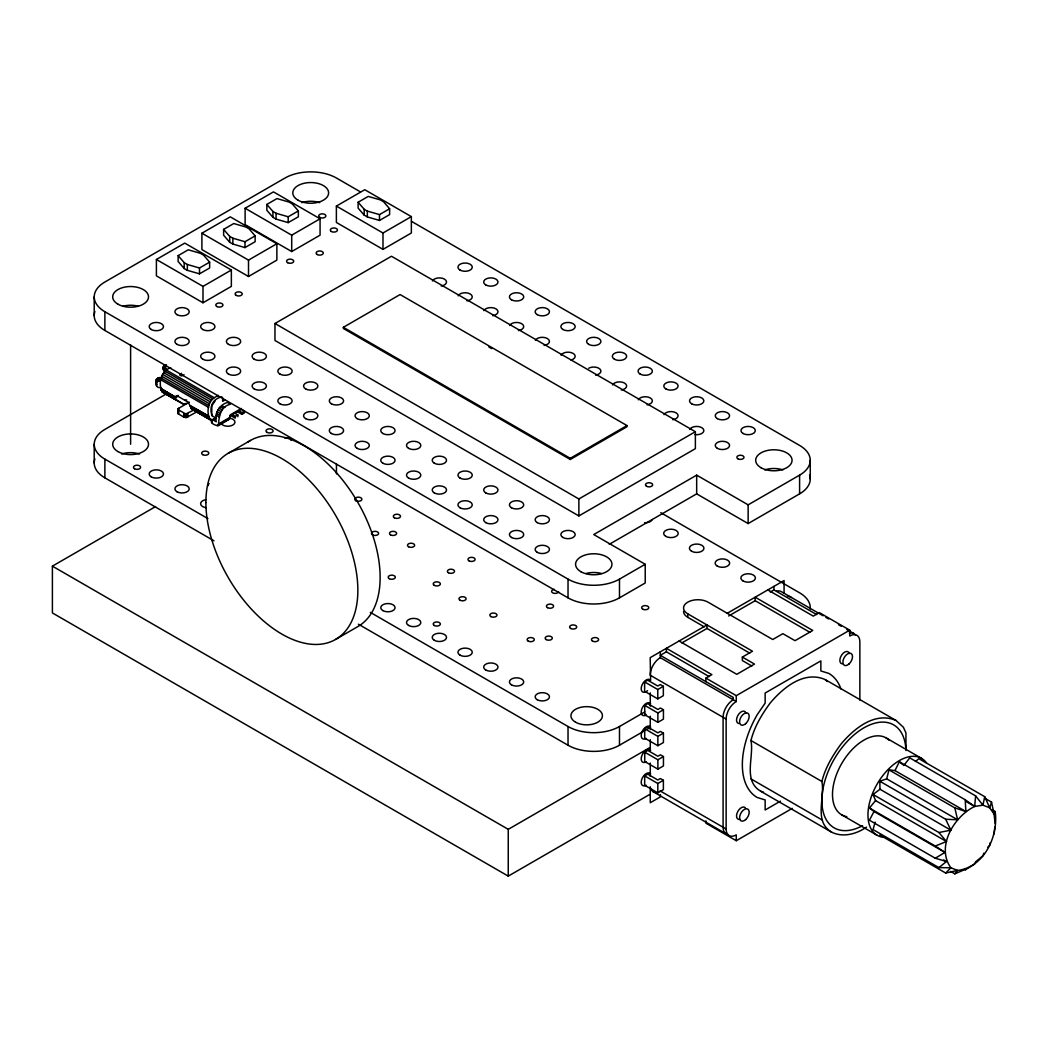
<?xml version="1.0" encoding="UTF-8"?>
<svg xmlns="http://www.w3.org/2000/svg" width="1048" height="1048" viewBox="0 0 1048 1048"><rect width="100%" height="100%" fill="white"/><g stroke="black" fill="none" stroke-linecap="round" stroke-linejoin="round"><path stroke-width="1.5" d="M650.284 763.075L650.271 776.345M657.817 792.864L657.817 783.498L663.384 780.288L663.384 789.642L657.817 792.864L644.664 785.266L644.69 775.926L647.69 774.145L657.817 780L660.345 778.533L663.384 780.288M657.882 769.14L657.882 759.774L663.45 756.564L663.45 765.918L657.882 769.14L644.73 761.542L644.756 752.202L647.756 750.42L657.882 756.263L660.41 754.809L663.45 756.564M657.856 745.731L657.856 736.364L663.423 733.155L663.423 742.508L657.856 745.731L644.703 738.133L644.73 728.792L647.73 727.011L657.856 732.853L660.384 731.399L663.423 733.155M657.869 722.334L657.869 712.981L663.436 709.758L663.436 719.125L657.869 722.334L644.716 714.749L644.743 705.396L647.743 703.627L657.869 709.47L660.397 708.016L663.436 709.758M657.777 698.885L657.777 689.532L663.345 686.309L663.345 695.675L657.777 698.885L644.612 691.287L644.638 681.947L647.638 680.178L657.777 686.021L660.306 684.554L663.345 686.309M164.759 372.092C162.479 369.813 162.139 364.927 166.514 364.953M218.325 395.345L214.224 397.716L166.475 370.141L165.388 367.245L166.029 365.346L163.645 366.158M992.338 809.868L995.142 811.493C998.757 836.003 984.19 867.272 957.61 870.416L950.877 867.783C935.746 846.889 954.021 816.366 974.666 806.449L975.609 795.89L909.756 757.874L903.756 765.512M994.067 834.051L994.84 826.636M186.727 403.506L182.771 403.886L162.519 392.201C157.632 384.236 160.881 370.678 170.706 367.704M176.64 400.349L175.068 397.402L177.138 395.83L188.312 402.275L191.378 408.681L210.268 419.763C206.325 413.475 207.57 402.183 214.224 397.716M212.181 422.934L212.181 419.423L216.255 421.768C214.368 413.331 219.15 405.013 227.403 402.419L230.442 404.187C220.041 406.663 218.967 417.261 218.403 425.501C216.084 425.947 209.495 423.196 212.181 420.589M218.403 425.501L229.329 419.187L230.219 414.877L241.394 408.419M161.759 377.961C154.239 374.922 153.715 389.489 160.881 387.446M156.519 385.952L156.807 381.8L160.881 380.411M915.467 761.451L918.9 758.687L984.74 796.703L982.932 805.152L974.666 806.449L966.335 801.628M197.05 411.733L186.518 417.497L183.741 417.065L178.199 413.79L178.199 408.615L189.23 402.17M177.819 412.964L178.658 411.785M990.295 842.658L989.679 845.382L987.701 847.413M875.565 800.58L869.434 808.034L935.275 846.05L946.475 841.518L875.565 800.58L873.05 794.489L879.966 789.249L879.835 781.245L886.7 778.834L888.966 769.874L894.966 770.581L965.876 811.519L965.208 799.768L899.367 761.752L894.966 770.581M875.145 822.091L873.05 829.584L938.89 867.6L950.877 867.783L945.676 873.023L879.835 835.007M866.526 827.095C856.57 834.038 843.116 837.784 831.68 832.204L760.769 791.266C742.587 780.695 754.259 756.931 750.957 740.53C754.377 726.723 761.857 714.369 770.201 703.011C783.118 687.685 804.104 670.275 825.235 679.602L896.145 720.539L903.389 727.26L905.944 732.932L905.944 750.512M831.68 832.204C813.497 821.645 825.169 797.869 821.868 781.467C825.287 767.66 832.767 755.307 841.112 743.949C854.028 728.622 875.015 711.212 896.145 720.539M984.517 798.078L991.526 802.126L989.679 807.785L994.067 814.047L995.142 823.676M983.836 853.138L982.932 855.797L975.609 861.836L974.666 864.05L965.208 869.958L965.876 869.12L954.82 873.836L950.615 871.412M995.142 811.493L994.067 814.047L991.526 802.126M869.434 808.034L874.032 811.466L869.434 820.217L935.275 858.233L946.475 861.522L938.89 867.6M954.82 873.836L957.61 870.416L945.676 873.023M180.191 373.966C178.409 375.996 183.243 376.245 183.989 374.686M215.285 400.677L211.853 405.707L211.735 414.34L212.43 416.03L216.36 418.309L211.919 420.72M162.519 392.201L175.933 399.773L161.628 391.376L175.422 398.934L161.078 390.144L175.108 397.886L178.147 395.502L175.108 397.113L160.881 388.585L175.186 396.838L177.217 395.672M175.108 397.113L177.191 395.764M178.147 395.502L175.068 397.402L161.078 390.144M935.275 858.233L944.955 852.404L935.275 846.05M156.401 259.485L184.762 243.11L231.359 270.017L231.359 286.392L202.998 302.767L156.401 275.86L156.401 259.485L202.998 286.392L231.359 270.017M201.897 233.219L230.272 216.844L276.868 243.739L276.868 260.114L248.507 276.489L201.897 249.594L201.897 233.219L248.507 260.114L276.868 243.739M245.114 208.264L273.476 191.889L320.072 218.796L320.072 235.171L291.711 251.546L245.114 224.639L245.114 208.264L291.711 235.171L320.072 218.796M178.134 255.66L188.26 249.804L200.417 253.315L203.561 255.136L209.639 262.144L209.639 268L199.5 273.842L187.343 270.332L184.212 268.524L178.134 261.502L178.134 255.66L184.212 262.668L187.343 264.489L199.5 268L209.639 262.144M223.63 229.381L233.756 223.538L245.913 227.049L249.057 228.857L255.136 235.879L255.136 241.721L245.009 247.577L232.853 244.066L229.709 242.245L223.63 235.237L223.63 229.381L229.709 236.403L232.853 238.21L245.009 241.721L255.136 235.879M266.847 204.439L276.973 198.583L289.13 202.094L292.274 203.915L298.353 210.923L298.353 216.779L288.213 222.621L276.056 219.111L272.925 217.303L266.847 210.281L266.847 204.439L272.925 211.46L276.056 213.268L288.213 216.779L298.353 210.923M336.382 206.089L364.756 189.714L411.353 216.622L411.353 232.997L382.992 249.372L336.382 222.464L336.382 206.089L382.992 232.997L411.353 216.622M358.115 202.264L368.241 196.408L380.398 199.919L383.542 201.74L389.62 208.749L389.62 214.604L379.494 220.447L367.337 216.936L364.193 215.128L358.115 208.107L358.115 202.264L364.193 209.286L367.337 211.093L379.494 214.604L389.62 208.749M274.969 323.505L391.467 256.249L695.374 431.711L695.374 448.662L578.876 515.93L274.969 340.469L274.969 323.505L578.876 498.966L695.374 431.711M166.409 393.878L104.879 429.405A36.392 21.012 0 0 0 104.879 459.116L104.879 477.836L213.936 540.794M175.108 397.886L178.186 395.79L175.068 397.402L160.881 388.585M177.819 409.441L185.771 414.039L194.404 409.742M221.888 396.812C212.652 398.646 208.971 407.253 212.024 415.663L212.469 415.977M343.351 327.303L400.087 294.553L626.992 425.567L626.992 426.733L570.269 459.483L343.351 328.483L343.351 327.303L570.269 458.317L626.992 425.567M225.268 399.838L222.648 401.345L222.648 397.651M211.434 420.445L215.744 417.956M211.67 420.576L216.032 418.113M229.774 416.069L241.394 409.362L244.446 411.117L244.446 412.873L241.905 414.34L237.935 412.047M219.294 423.523L230.219 417.222M217.041 425.619L230.115 418.073M217.774 425.685L229.813 418.741M232.25 414.641L235.302 416.397L237.844 414.929L237.844 416.685M238.852 410.829L241.905 412.584L244.446 411.117M228.15 453.326L250.433 440.461M649.603 794.515L508.254 876.115L52.4 612.936L52.4 566.143L155.589 506.577M335.596 639.424L357.879 626.56A107.446 62.029 60 0 0 356.595 500.302A107.446 62.029 60 0 0 247.957 442.033M411.51 221.377L799.598 445.426A36.392 21.012 0 0 1 799.598 475.137L748.141 504.848L696.671 475.137L593.758 534.559L645.214 564.269L645.214 582.989L619.486 597.845A36.392 21.012 0 0 1 568.029 597.845L104.879 330.447A36.392 21.012 0 0 1 94.91 311.492M609.268 544.318L696.671 493.857L748.141 523.568L799.598 493.857A36.392 21.012 0 0 0 809.554 474.901M360.525 191.928L336.447 178.029A36.392 21.012 0 0 0 284.991 178.029L104.879 282.017A36.392 21.012 0 0 0 104.879 311.728L568.029 579.125A36.392 21.012 0 0 0 619.486 579.125L645.214 564.269M751.796 666.03L742.351 660.567L742.351 657.07L752.477 651.214L706.981 624.949L650.179 657.659L650.625 680.335M727.273 613.263L784.074 580.553L784.074 593.325M370.337 612.386L568.029 726.513A36.392 21.012 0 0 0 619.486 726.513L644.808 711.893M358.403 624.202L568.029 745.233A36.392 21.012 0 0 0 619.486 745.233L644.808 730.6M647.625 728.976L650.441 727.351M705.867 681.619L705.867 678.108L736.272 695.662L849.731 630.162L849.731 636.005A14.331 8.266 -60 0 1 859.858 641.861L859.858 700.064M52.4 566.143L508.254 829.335L649.603 747.722M780.459 801.157L765.145 809.999L765.145 799.925L757.18 797.476A71.631 41.357 -60 0 1 757.18 714.762L765.145 703.116L765.145 693.029L820.859 660.869L820.859 670.943L828.811 673.405A71.631 41.357 -60 0 1 840.968 688.955M705.88 820.82L705.88 823.165L736.272 840.706L792.301 808.362M709.129 676.563L666.397 651.817L660.306 655.314L733.233 697.418L733.233 699.763A14.331 8.266 -60 0 0 723.094 717.304L723.094 827.265A14.331 8.266 -60 0 0 728.164 834.47M681.868 642.909L706.981 628.459L749.726 653.127M728.661 615.975L755.176 600.714L809.947 632.337M770.293 592.015L773.948 589.919L816.589 614.534M705.867 678.108L711.88 674.65L666.397 648.306L666.397 651.817M644.716 714.749L645.699 714.199M186.727 399.982L184.933 400.166M163.292 366.708L165.676 365.883M163.069 367.35L165.453 366.538M163.003 368.071L165.388 367.245M163.108 368.804L165.492 367.992M163.37 369.512L165.754 368.686M229.329 419.187L227.966 419.318M873.05 794.489L938.89 832.505L950.877 830.186L945.676 819.261L879.835 781.245M208.067 418.493L210.569 418.715M945.676 819.261L957.61 819.772L954.82 807.89L888.966 769.874M168.649 395.738L169.802 396.092M198.216 412.807L209.22 418.859M738.932 723.5L737.936 723.199A6.799 3.93 -60 0 1 738.932 713.885A6.799 3.93 -60 0 1 745.98 713.177M760.769 791.266L763.455 792.105M954.82 807.89L965.876 811.519M190.264 405.537L208.631 416.148L190.487 406.48L208.827 417.707L190.867 407.855L209.377 418.938L191.378 408.681L192.085 409.27L212.05 420.798M190.409 406.139L208.631 416.148M488.879 346.993L491.695 348.617M660.79 512.682L799.598 592.814A36.392 21.012 0 0 1 810.183 609.045M849.731 630.162L819.34 612.608L813.261 616.119L767.856 589.906M823.073 615.779L781.101 591.544A14.331 8.266 -60 0 0 776.568 591.138M825.876 617.39L828.667 619.001M838.466 624.66L841.256 626.272M846.85 629.507L853.845 633.542M886.11 737.91L921.572 758.385M742.351 657.07L754.508 664.078L736.77 674.322L679.078 641.009M886.7 778.834L957.61 819.772M165.021 371.202L212.77 398.764M660.306 651.804L660.306 657.659L736.272 701.518A14.331 8.266 -60 0 0 726.133 719.059L726.133 829.007A14.331 8.266 -60 0 0 736.272 834.863L736.272 840.706M221.835 405.628L224.888 407.397M234.791 413.174L237.844 414.929M163.671 372.63L211.421 400.192M220.394 406.69L223.434 408.445M162.519 374.319L210.268 401.882M879.966 789.249L950.877 830.186M219.045 408.104L222.097 409.873M231.333 415.86L235.302 418.152L235.302 416.397M161.628 376.166L209.377 403.729M217.892 409.807L220.932 411.563M161.078 378.04L208.827 405.615M217.002 411.654L220.041 413.41M160.881 379.821L208.631 407.397M216.438 413.528L219.491 415.296M216.255 415.309L219.294 417.065M171.217 396.917L183.924 404.253M726.133 719.059L650.179 675.2A14.331 8.266 -60 0 1 660.306 657.659M750.957 740.53L821.868 781.467M874.032 811.466L944.955 852.404M644.638 681.947L657.777 689.532M943.698 859.923L946.475 861.522M841.701 814.833L877.163 835.308M644.743 705.396L657.869 712.981M750.957 778.887L821.868 819.824M644.73 728.792L657.856 736.364M644.756 752.202L657.882 759.774M104.879 459.116L207.949 518.629M644.69 775.926L657.817 783.498M660.057 790.86L726.133 829.007M653.205 791.751L726.067 833.815M755.176 600.714L755.176 597.216L812.75 630.451L795.026 640.682L782.869 633.673L772.743 639.516L707.99 602.155A14.305 8.253 0 0 0 687.763 602.155A14.305 8.253 0 0 0 687.763 613.84L706.981 624.949L706.981 628.459M683.571 611.456A14.305 8.253 0 0 0 687.763 617.298L704.23 626.861M190.54 406.807L208.827 417.707M965.208 799.768L974.666 806.449M899.367 761.752L902.669 764.568M650.651 773.935L649.839 773.188A7.166 4.14 -60 0 0 641.572 779.843A7.166 4.14 -60 0 0 646.262 785.227M650.625 703.745L649.812 702.998A7.153 4.127 -60 0 0 641.572 709.653A7.153 4.127 -60 0 0 646.236 715.024M650.625 727.142L649.826 726.395A7.153 4.127 -60 0 0 641.572 733.05A7.153 4.127 -60 0 0 646.249 738.434M646.249 761.83A7.166 4.14 -60 0 1 641.572 756.446A7.166 4.14 -60 0 1 649.839 749.779L650.638 750.525M825.235 679.602L827.304 681.528M650.245 679.995L649.812 679.589A7.166 4.14 -60 0 0 641.35 687.108A7.166 4.14 -60 0 0 647.546 690.684M156.859 384.485L156.021 382.861M938.89 832.505L946.475 841.518M975.609 795.89L982.932 805.152L989.679 807.785L984.74 796.703M158.877 378.014L159.283 380.503M158.143 378.145L158.536 380.621M157.449 378.407L157.855 380.882M156.859 378.813L157.266 381.289M156.401 379.324L156.807 381.8M156.126 379.913L156.427 382.992M650.258 692.885L650.271 706.155M650.271 716.269L650.271 729.552M810.261 460.282L810.261 479.001M799.598 475.137L799.598 493.857M773.948 586.408L773.948 589.919M748.141 504.848L748.141 523.568M736.272 695.662L736.272 701.518M696.671 475.137L696.671 493.857M687.763 613.84L687.763 617.298M660.371 794.554L660.371 796.899L650.245 802.742L650.245 786.786M650.284 739.665L650.284 750.211M619.486 579.125L619.486 597.845M619.486 726.513L619.486 745.233M578.876 498.966L578.876 515.93M570.269 458.317L570.269 459.483M568.029 579.125L568.029 597.845M568.029 726.513L568.029 745.233M508.254 829.335L508.254 876.115M382.992 232.997L382.992 249.372M379.494 214.604L379.494 220.447M367.337 211.093L367.337 216.936M364.193 209.286L364.193 215.128M336.447 464.146L336.447 473.919M291.711 235.171L291.711 251.546M288.213 216.779L288.213 222.621M276.056 213.268L276.056 219.111M272.925 211.46L272.925 217.303M248.507 260.114L248.507 276.489M245.009 241.721L245.009 247.577M241.905 412.584L241.905 414.34M232.853 238.21L232.853 244.066M229.709 236.403L229.709 242.245M211.735 420.248L211.735 422.593M211.342 419.423L211.447 422.187M202.998 286.392L202.998 302.767M199.5 268L199.5 273.842M187.802 413.554L187.802 417.065M187.343 264.489L187.343 270.332M187.212 413.816L187.212 417.34M186.518 413.986L186.518 417.497M185.771 414.039L185.771 417.562M185.024 413.986L185.024 417.497M184.212 262.668L184.212 268.524M184.33 413.816L184.33 417.34M183.741 413.554L183.741 417.065M181.461 373.232L181.461 375.577M178.658 408.275L178.658 414.143M178.199 408.615L178.199 413.79M177.911 409.021L177.911 413.397M130.607 344.831L130.607 444.26M104.879 311.728L104.879 330.447M94.215 296.872L94.215 315.592M94.215 444.26L94.215 462.98M846.81 816.667A44.409 25.637 -60 0 1 841.125 764.568A44.409 25.637 -60 0 1 889.32 740.399M862.543 825.68A59.448 34.322 -60 0 1 821.868 800.646A59.448 34.322 -60 0 1 862.543 728.648A59.448 34.322 -60 0 1 905.865 748.993M883.66 837.313A44.409 25.637 -60 0 1 877.163 784.022A44.409 25.637 -60 0 1 926.563 763.01M842.251 663.856A6.799 3.93 -60 0 1 841.727 654.934A6.799 3.93 -60 0 1 849.312 653.533M745.495 808.034A6.799 3.93 -60 0 0 738.932 809.803L737.936 811.257A6.799 3.93 -60 0 0 740.085 819.313M849.312 633.136A14.331 8.266 -60 0 1 855.456 635.036M655.314 792.406A14.331 8.266 -60 0 1 650.585 788.017M285.03 438.339A3.576 2.07 0 0 1 289.353 438.012A3.576 2.07 0 0 1 291.017 440.343M205.945 507.677A7.166 4.14 0 0 1 200.627 503.682A7.166 4.14 0 0 1 205.945 499.686M787.441 595.84A15.759 9.104 0 0 1 791.45 597.517M208.198 485.643A3.576 2.07 0 0 1 209.128 483.652M652.249 519.625A7.284 4.205 0 0 1 644.572 522.729M229.656 418.126A7.166 4.14 0 0 1 232.866 425.043A7.166 4.14 0 0 1 220.879 423.196M121.647 454.02A17.908 10.336 0 0 1 139.554 454.02M104.879 477.836A36.392 21.012 0 0 1 94.91 458.88M558.623 591.871A3.576 2.07 0 0 1 552.624 592.788A3.576 2.07 0 0 1 554.235 589.33M764.765 469.897A18.196 10.506 0 0 1 782.961 469.897M586.094 573.466A18.196 10.506 0 0 1 601.408 573.466M301.759 202.644A17.908 10.336 0 0 1 319.666 202.644M123.061 306.213A17.908 10.336 0 0 1 138.139 306.213M483.914 310.667A7.166 4.14 0 0 1 495.901 308.806A7.166 4.14 0 0 1 492.691 315.723M458.186 295.811A7.166 4.14 0 0 1 470.172 293.951A7.166 4.14 0 0 1 466.95 300.868M509.642 325.522A7.166 4.14 0 0 1 521.629 323.662A7.166 4.14 0 0 1 518.419 330.579M561.099 355.233A7.166 4.14 0 0 1 572.627 353.137A7.166 4.14 0 0 1 571.042 360.054M638.298 399.786A7.166 4.14 0 0 1 650.284 397.939A7.166 4.14 0 0 1 647.075 404.856M535.371 340.377A7.166 4.14 0 0 1 547.357 338.517A7.166 4.14 0 0 1 544.148 345.434M612.569 384.93A7.166 4.14 0 0 1 624.556 383.083A7.166 4.14 0 0 1 621.333 390M588.688 368.228A7.166 4.14 0 0 1 599.954 369.079A7.166 4.14 0 0 1 595.605 375.145M664.026 414.641A7.166 4.14 0 0 1 676.012 412.794A7.166 4.14 0 0 1 672.803 419.711M689.754 429.497A7.166 4.14 0 0 1 698.531 426.575A7.166 4.14 0 0 1 703.601 431.645A7.166 4.14 0 0 1 694.824 434.566M432.457 280.956A7.166 4.14 0 0 1 444.431 279.096A7.166 4.14 0 0 1 441.221 286.012M848.945 664.052A6.799 3.93 -60 0 0 851.107 653.507A6.799 3.93 -60 0 0 843.05 660.646A6.799 3.93 -60 0 0 848.945 664.052M745.613 723.71A6.799 3.93 -60 0 0 747.774 713.164A6.799 3.93 -60 0 0 739.731 720.304A6.799 3.93 -60 0 0 745.613 723.71M745.613 819.628A6.799 3.93 -60 0 0 747.774 809.082A6.799 3.93 -60 0 0 739.731 816.222A6.799 3.93 -60 0 0 745.613 819.628M485.761 670.013A7.166 4.14 0 0 0 497.748 668.166A7.166 4.14 0 0 0 488.984 663.096A7.166 4.14 0 0 0 485.761 670.013M511.503 684.868A7.166 4.14 0 0 0 523.476 683.021A7.166 4.14 0 0 0 514.712 677.951A7.166 4.14 0 0 0 511.503 684.868M408.576 625.446A7.166 4.14 0 0 0 420.562 623.599A7.166 4.14 0 0 0 411.785 618.53A7.166 4.14 0 0 0 408.576 625.446M460.033 655.157A7.166 4.14 0 0 0 472.019 653.31A7.166 4.14 0 0 0 463.242 648.24A7.166 4.14 0 0 0 460.033 655.157M382.848 610.591A7.166 4.14 0 0 0 394.834 608.744A7.166 4.14 0 0 0 386.057 603.674A7.166 4.14 0 0 0 382.848 610.591M372.512 534.86A3.576 2.07 0 0 0 378.498 533.93A3.576 2.07 0 0 0 374.123 531.401A3.576 2.07 0 0 0 372.512 534.86M537.231 699.723A7.166 4.14 0 0 0 549.217 697.876A7.166 4.14 0 0 0 540.441 692.807A7.166 4.14 0 0 0 537.231 699.723M434.304 640.302A7.166 4.14 0 0 0 446.291 638.455A7.166 4.14 0 0 0 437.514 633.385A7.166 4.14 0 0 0 434.304 640.302M176.994 491.748A7.166 4.14 0 0 0 188.981 489.901A7.166 4.14 0 0 0 180.217 484.831A7.166 4.14 0 0 0 176.994 491.748M151.266 476.892A7.166 4.14 0 0 0 163.252 475.045A7.166 4.14 0 0 0 154.475 469.976A7.166 4.14 0 0 0 151.266 476.892M575.535 722.177A15.759 9.104 0 0 0 601.906 718.09A15.759 9.104 0 0 0 582.609 706.955A15.759 9.104 0 0 0 575.535 722.177M642.686 609.137A3.576 2.07 0 0 0 648.673 608.207A3.576 2.07 0 0 0 644.284 605.679A3.576 2.07 0 0 0 642.686 609.137M528.179 641.075A3.576 2.07 0 0 0 534.179 640.145A3.576 2.07 0 0 0 529.79 637.616A3.576 2.07 0 0 0 528.179 641.075M355.796 500.682A3.576 2.07 0 0 0 361.783 499.765A3.576 2.07 0 0 0 357.407 497.224A3.576 2.07 0 0 0 355.796 500.682M665.794 536.366A7.284 4.205 0 0 0 677.977 534.48A7.284 4.205 0 0 0 669.056 529.332A7.284 4.205 0 0 0 665.794 536.366M691.536 551.222A7.284 4.205 0 0 0 703.706 549.335A7.284 4.205 0 0 0 694.798 544.187A7.284 4.205 0 0 0 691.536 551.222M389.24 578.679A3.576 2.07 0 0 0 395.227 577.749A3.576 2.07 0 0 0 390.839 575.221A3.576 2.07 0 0 0 389.24 578.679M434.265 585.36A3.576 2.07 0 0 0 440.252 584.443A3.576 2.07 0 0 0 435.876 581.902A3.576 2.07 0 0 0 434.265 585.36M546.191 639.581A3.576 2.07 0 0 0 552.191 638.664A3.576 2.07 0 0 0 547.803 636.123A3.576 2.07 0 0 0 546.191 639.581M570.636 628.446A3.576 2.07 0 0 0 576.623 627.516A3.576 2.07 0 0 0 572.247 624.988A3.576 2.07 0 0 0 570.636 628.446M117.939 451.57A17.908 10.336 0 0 0 147.899 446.933A17.908 10.336 0 0 0 125.97 434.278A17.908 10.336 0 0 0 117.939 451.57M592.513 641.075A3.576 2.07 0 0 0 598.5 640.145A3.576 2.07 0 0 0 594.111 637.616A3.576 2.07 0 0 0 592.513 641.075M134.511 468.744A3.576 2.07 0 0 0 140.498 467.827A3.576 2.07 0 0 0 136.109 465.286A3.576 2.07 0 0 0 134.511 468.744M742.993 580.933A7.284 4.205 0 0 0 755.163 579.046A7.284 4.205 0 0 0 746.255 573.898A7.284 4.205 0 0 0 742.993 580.933M717.264 566.077A7.284 4.205 0 0 0 729.434 564.191A7.284 4.205 0 0 0 720.526 559.043A7.284 4.205 0 0 0 717.264 566.077M394.389 517.778A3.576 2.07 0 0 0 400.375 516.847A3.576 2.07 0 0 0 395.987 514.306A3.576 2.07 0 0 0 394.389 517.778M434.265 625.473A3.576 2.07 0 0 0 440.252 624.543A3.576 2.07 0 0 0 435.876 622.014A3.576 2.07 0 0 0 434.265 625.473M459.993 600.216A3.576 2.07 0 0 0 465.993 599.299A3.576 2.07 0 0 0 461.605 596.757A3.576 2.07 0 0 0 459.993 600.216M448.413 572.732A3.576 2.07 0 0 0 454.413 571.815A3.576 2.07 0 0 0 450.024 569.274A3.576 2.07 0 0 0 448.413 572.732M547.475 607.644A3.576 2.07 0 0 0 553.475 606.726A3.576 2.07 0 0 0 549.087 604.185A3.576 2.07 0 0 0 547.475 607.644M490.87 616.565A3.576 2.07 0 0 0 496.87 615.635A3.576 2.07 0 0 0 492.481 613.106A3.576 2.07 0 0 0 490.87 616.565M469.006 560.85A3.576 2.07 0 0 0 474.993 559.92A3.576 2.07 0 0 0 470.604 557.392A3.576 2.07 0 0 0 469.006 560.85M202.696 454.636A3.576 2.07 0 0 0 208.683 453.705A3.576 2.07 0 0 0 204.294 451.177A3.576 2.07 0 0 0 202.696 454.636M267.017 432.352A3.576 2.07 0 0 0 273.004 431.422A3.576 2.07 0 0 0 268.629 428.894A3.576 2.07 0 0 0 267.017 432.352M408.537 546.742A3.576 2.07 0 0 0 414.523 545.812A3.576 2.07 0 0 0 410.135 543.283A3.576 2.07 0 0 0 408.537 546.742M390.524 534.86A3.576 2.07 0 0 0 396.511 533.93A3.576 2.07 0 0 0 392.122 531.401A3.576 2.07 0 0 0 390.524 534.86M216.844 306.514A3.576 2.07 0 0 0 222.831 305.584A3.576 2.07 0 0 0 218.442 303.042A3.576 2.07 0 0 0 216.844 306.514M236.141 295.366A3.576 2.07 0 0 0 242.127 294.436A3.576 2.07 0 0 0 237.752 291.907A3.576 2.07 0 0 0 236.141 295.366M202.736 359.215A7.166 4.14 0 0 0 214.709 357.368A7.166 4.14 0 0 0 205.945 352.298A7.166 4.14 0 0 0 202.736 359.215M151.266 329.504A7.166 4.14 0 0 0 163.252 327.657A7.166 4.14 0 0 0 154.475 322.588A7.166 4.14 0 0 0 151.266 329.504M580.893 571.697A18.196 10.506 0 0 0 611.325 566.994A18.196 10.506 0 0 0 589.042 554.13A18.196 10.506 0 0 0 580.893 571.697M761.005 467.709A18.196 10.506 0 0 0 791.437 463.006A18.196 10.506 0 0 0 769.153 450.142A18.196 10.506 0 0 0 761.005 467.709M717.343 448.348A7.166 4.14 0 0 0 729.329 446.5A7.166 4.14 0 0 0 720.552 441.431A7.166 4.14 0 0 0 717.343 448.348M485.761 522.625A7.166 4.14 0 0 0 497.748 520.777A7.166 4.14 0 0 0 488.984 515.708A7.166 4.14 0 0 0 485.761 522.625M319.758 217.381A3.576 2.07 0 0 0 325.758 216.451A3.576 2.07 0 0 0 321.369 213.91A3.576 2.07 0 0 0 319.758 217.381M511.503 537.48A7.166 4.14 0 0 0 523.476 535.633A7.166 4.14 0 0 0 514.712 530.563A7.166 4.14 0 0 0 511.503 537.48M287.597 262.681A3.576 2.07 0 0 0 293.597 261.751A3.576 2.07 0 0 0 289.209 259.223A3.576 2.07 0 0 0 287.597 262.681M737.884 458.775A3.576 2.07 0 0 0 743.884 457.845A3.576 2.07 0 0 0 739.495 455.317A3.576 2.07 0 0 0 737.884 458.775M331.338 231.49A3.576 2.07 0 0 0 337.338 230.56A3.576 2.07 0 0 0 332.95 228.032A3.576 2.07 0 0 0 331.338 231.49M537.231 552.335A7.166 4.14 0 0 0 549.217 550.488A7.166 4.14 0 0 0 540.441 545.419A7.166 4.14 0 0 0 537.231 552.335M460.033 507.769A7.166 4.14 0 0 0 472.019 505.922A7.166 4.14 0 0 0 463.242 500.852A7.166 4.14 0 0 0 460.033 507.769M317.19 254.52A3.576 2.07 0 0 0 323.177 253.59A3.576 2.07 0 0 0 318.802 251.048A3.576 2.07 0 0 0 317.19 254.52M743.071 433.492A7.166 4.14 0 0 0 755.058 431.645A7.166 4.14 0 0 0 746.281 426.575A7.166 4.14 0 0 0 743.071 433.492M562.959 537.48A7.166 4.14 0 0 0 574.946 535.633A7.166 4.14 0 0 0 566.169 530.563A7.166 4.14 0 0 0 562.959 537.48M646.537 486.259A3.576 2.07 0 0 0 652.537 485.329A3.576 2.07 0 0 0 648.149 482.801A3.576 2.07 0 0 0 646.537 486.259M485.761 492.914A7.166 4.14 0 0 0 497.748 491.067A7.166 4.14 0 0 0 488.984 485.997A7.166 4.14 0 0 0 485.761 492.914M511.503 507.769A7.166 4.14 0 0 0 523.476 505.922A7.166 4.14 0 0 0 514.712 500.852A7.166 4.14 0 0 0 511.503 507.769M537.231 522.625A7.166 4.14 0 0 0 549.217 520.777A7.166 4.14 0 0 0 540.441 515.708A7.166 4.14 0 0 0 537.231 522.625M382.848 433.492A7.166 4.14 0 0 0 394.834 431.645A7.166 4.14 0 0 0 386.057 426.575A7.166 4.14 0 0 0 382.848 433.492M460.033 478.058A7.166 4.14 0 0 0 472.019 476.211A7.166 4.14 0 0 0 463.242 471.142A7.166 4.14 0 0 0 460.033 478.058M434.304 463.203A7.166 4.14 0 0 0 446.291 461.356A7.166 4.14 0 0 0 437.514 456.286A7.166 4.14 0 0 0 434.304 463.203M408.576 448.348A7.166 4.14 0 0 0 420.562 446.5A7.166 4.14 0 0 0 411.785 441.431A7.166 4.14 0 0 0 408.576 448.348M305.649 388.926A7.166 4.14 0 0 0 317.636 387.079A7.166 4.14 0 0 0 308.859 382.009A7.166 4.14 0 0 0 305.649 388.926M331.378 403.781A7.166 4.14 0 0 0 343.364 401.934A7.166 4.14 0 0 0 334.6 396.865A7.166 4.14 0 0 0 331.378 403.781M357.119 418.637A7.166 4.14 0 0 0 369.093 416.79A7.166 4.14 0 0 0 360.329 411.72A7.166 4.14 0 0 0 357.119 418.637M279.921 374.071A7.166 4.14 0 0 0 291.907 372.223A7.166 4.14 0 0 0 283.13 367.154A7.166 4.14 0 0 0 279.921 374.071M254.192 359.215A7.166 4.14 0 0 0 266.179 357.368A7.166 4.14 0 0 0 257.402 352.298A7.166 4.14 0 0 0 254.192 359.215M228.464 344.36A7.166 4.14 0 0 0 240.451 342.513A7.166 4.14 0 0 0 231.673 337.443A7.166 4.14 0 0 0 228.464 344.36M202.736 329.504A7.166 4.14 0 0 0 214.709 327.657A7.166 4.14 0 0 0 205.945 322.588A7.166 4.14 0 0 0 202.736 329.504M176.994 314.649A7.166 4.14 0 0 0 188.981 312.802A7.166 4.14 0 0 0 180.217 307.732A7.166 4.14 0 0 0 176.994 314.649M176.994 344.36A7.166 4.14 0 0 0 188.981 342.513A7.166 4.14 0 0 0 180.217 337.443A7.166 4.14 0 0 0 176.994 344.36M434.304 492.914A7.166 4.14 0 0 0 446.291 491.067A7.166 4.14 0 0 0 437.514 485.997A7.166 4.14 0 0 0 434.304 492.914M717.343 418.637A7.166 4.14 0 0 0 729.329 416.79A7.166 4.14 0 0 0 720.552 411.72A7.166 4.14 0 0 0 717.343 418.637M691.615 403.781A7.166 4.14 0 0 0 703.601 401.934A7.166 4.14 0 0 0 694.824 396.865A7.166 4.14 0 0 0 691.615 403.781M640.145 374.071A7.166 4.14 0 0 0 652.131 372.223A7.166 4.14 0 0 0 643.367 367.154A7.166 4.14 0 0 0 640.145 374.071M665.886 388.926A7.166 4.14 0 0 0 677.86 387.079A7.166 4.14 0 0 0 669.096 382.009A7.166 4.14 0 0 0 665.886 388.926M614.416 359.215A7.166 4.14 0 0 0 626.403 357.368A7.166 4.14 0 0 0 617.626 352.298A7.166 4.14 0 0 0 614.416 359.215M537.231 314.649A7.166 4.14 0 0 0 549.217 312.802A7.166 4.14 0 0 0 540.441 307.732A7.166 4.14 0 0 0 537.231 314.649M588.688 344.36A7.166 4.14 0 0 0 600.674 342.513A7.166 4.14 0 0 0 591.897 337.443A7.166 4.14 0 0 0 588.688 344.36M562.959 329.504A7.166 4.14 0 0 0 574.946 327.657A7.166 4.14 0 0 0 566.169 322.588A7.166 4.14 0 0 0 562.959 329.504M460.033 270.083A7.166 4.14 0 0 0 472.019 268.236A7.166 4.14 0 0 0 463.242 263.166A7.166 4.14 0 0 0 460.033 270.083M298.051 200.194A17.908 10.336 0 0 0 328.011 195.557A17.908 10.336 0 0 0 306.082 182.902A17.908 10.336 0 0 0 298.051 200.194M485.761 284.938A7.166 4.14 0 0 0 497.748 283.091A7.166 4.14 0 0 0 488.984 278.021A7.166 4.14 0 0 0 485.761 284.938M511.503 299.793A7.166 4.14 0 0 0 523.476 297.946A7.166 4.14 0 0 0 514.712 292.877A7.166 4.14 0 0 0 511.503 299.793M117.939 304.182A17.908 10.336 0 0 0 147.899 299.545A17.908 10.336 0 0 0 125.97 286.89A17.908 10.336 0 0 0 117.939 304.182M279.921 403.781A7.166 4.14 0 0 0 291.907 401.934A7.166 4.14 0 0 0 283.13 396.865A7.166 4.14 0 0 0 279.921 403.781M254.192 388.926A7.166 4.14 0 0 0 266.179 387.079A7.166 4.14 0 0 0 257.402 382.009A7.166 4.14 0 0 0 254.192 388.926M228.464 374.071A7.166 4.14 0 0 0 240.451 372.223A7.166 4.14 0 0 0 231.673 367.154A7.166 4.14 0 0 0 228.464 374.071M357.119 448.348A7.166 4.14 0 0 0 369.093 446.5A7.166 4.14 0 0 0 360.329 441.431A7.166 4.14 0 0 0 357.119 448.348M305.649 418.637A7.166 4.14 0 0 0 317.636 416.79A7.166 4.14 0 0 0 308.859 411.72A7.166 4.14 0 0 0 305.649 418.637M331.378 433.492A7.166 4.14 0 0 0 343.364 431.645A7.166 4.14 0 0 0 334.6 426.575A7.166 4.14 0 0 0 331.378 433.492M382.848 463.203A7.166 4.14 0 0 0 394.834 461.356A7.166 4.14 0 0 0 386.057 456.286A7.166 4.14 0 0 0 382.848 463.203M408.576 478.058A7.166 4.14 0 0 0 420.562 476.211A7.166 4.14 0 0 0 411.785 471.142A7.166 4.14 0 0 0 408.576 478.058M205.893 502.516A107.446 62.029 60 0 0 319.863 644.284A107.446 62.029 60 0 0 319.863 492.337A107.446 62.029 60 0 0 205.893 502.516"/></g></svg>
